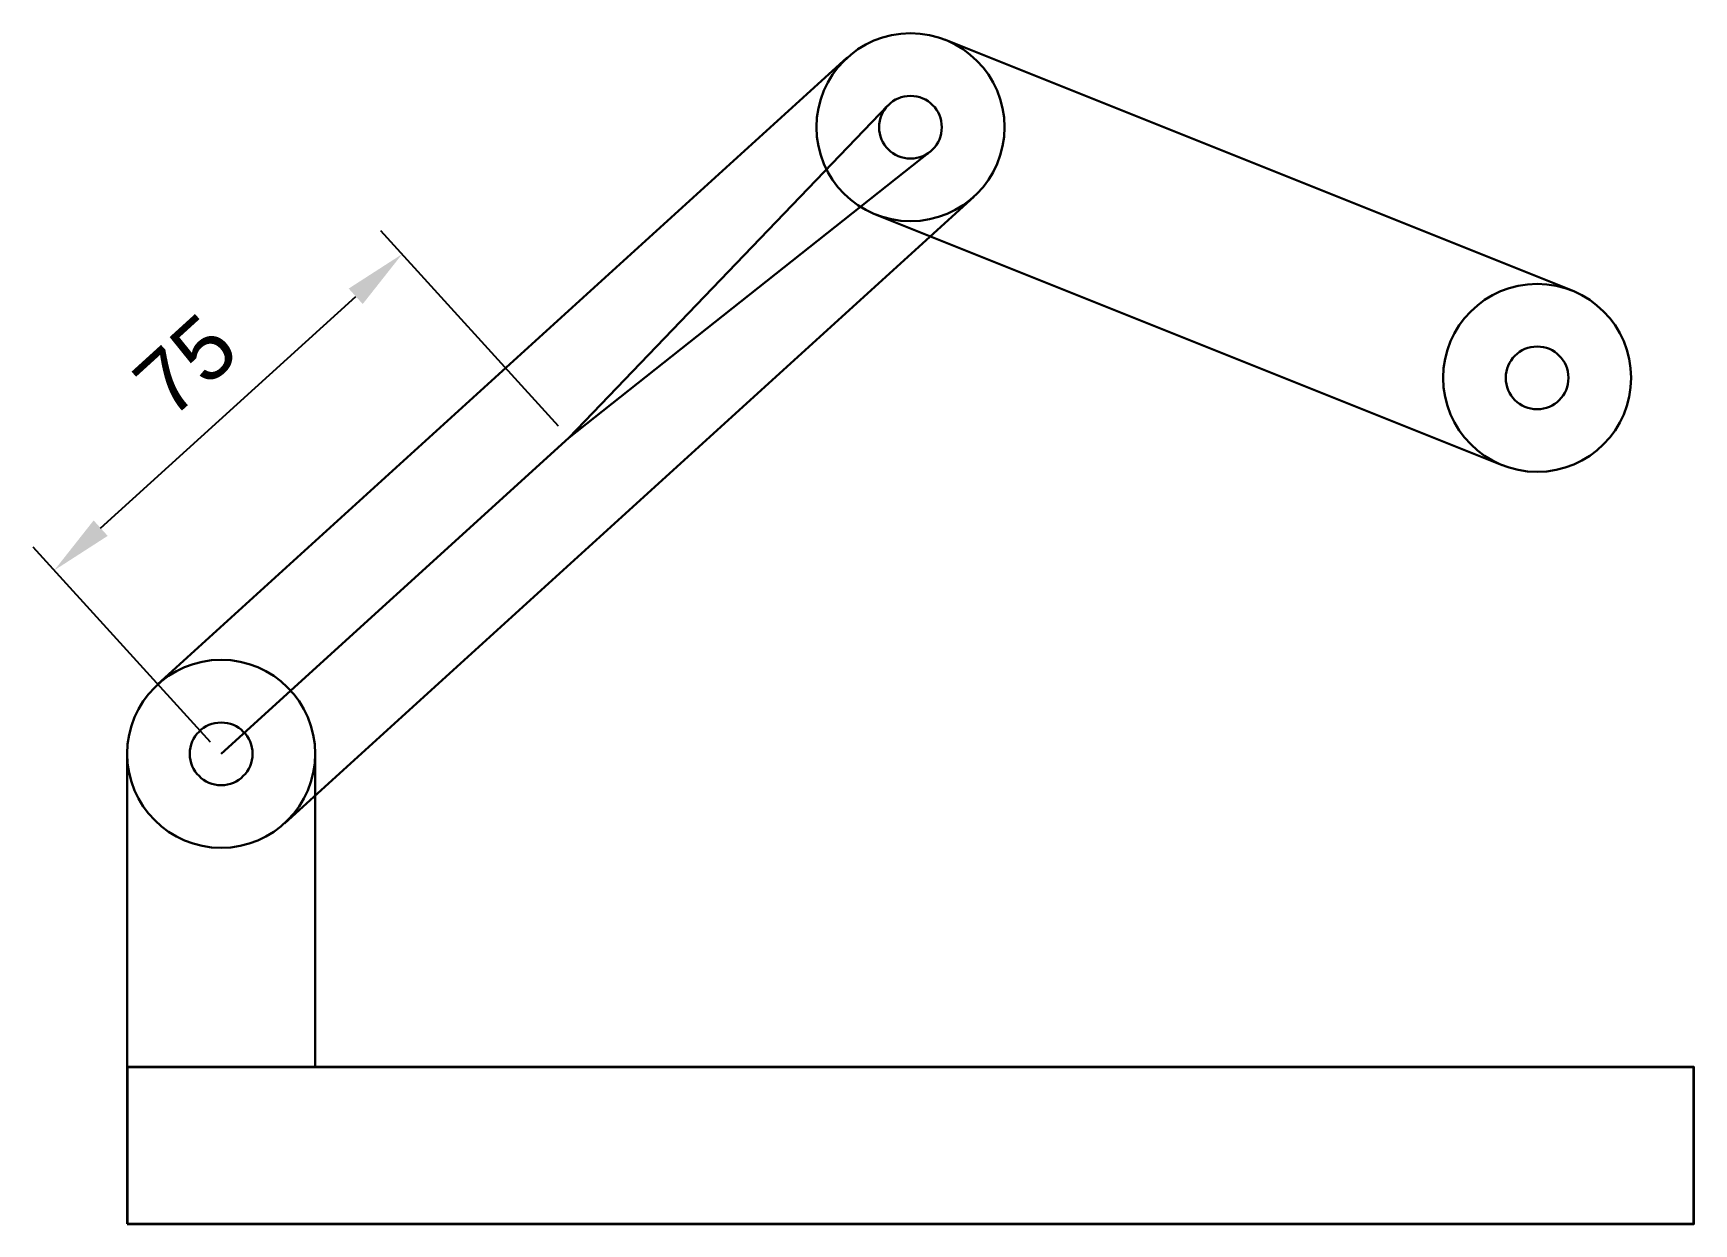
# Model space of a CAD drawing. Header units: millimetres. Extents: x 98 to 363, y 100 to 290.
import ezdxf

# ---------------------------------------------------------------- set-up
doc = ezdxf.new("R2010")
doc.units = ezdxf.units.MM
doc.layers.add('Dimensions', color=7, linetype='Continuous')
doc.layers.add('Part', color=7, linetype='Continuous', lineweight=30)
doc.styles.add('Annotative', font='arial.ttf')
doc.dimstyles.new('ISO-25', dxfattribs={"dimtxt": 10, "dimasz": 10, "dimexe": 5, "dimexo": 2.5, "dimgap": 5, "dimtad": 1, "dimtoh": 1, "dimdec": 1, "dimdsep": 46, "dimtxsty": 'Annotative', "dimcen": 15, "dimclrd": 1, "dimclre": 1, "dimadec": 0, "dimazin": 0, "dimtfac": 1, "dimtdec": 1, "dimtmove": 0, "dimatfit": 3, "dimfxl": 1, "dimlwd": -1, "dimlwe": -1, "dimarcsym": 0})

# ---------------------------------------------------------------- blocks, each defined once
blk = doc.blocks.new('*D1')
at = {"layer": 'Defpoints', "color": 0, "transparency": 16777216}
for p in [(157.16, 254.24), (183.78, 224.95), (128.29, 174.5)]:
    blk.add_point(p, dxfattribs=at)
at = {"layer": 'Dimensions', "color": 1, "transparency": 16777216}
for p, q in [((182.1, 226.8), (153.79, 257.94)), ((109.06, 210.52), (149.76, 247.51)), ((126.6, 176.35), (98.3, 207.49))]:
    blk.add_line(p, q, dxfattribs=at)
for points in [[(148.64, 248.75), (150.88, 246.28), (157.16, 254.24)], [(107.94, 211.75), (110.18, 209.28), (101.66, 203.79)]]:
    blk.add_solid(points, dxfattribs=at)
at = {"layer": 'Dimensions', "color": 0, "transparency": 16777216, "insert": (122.62, 236.48), "char_height": 10, "attachment_point": 5, "rotation": 42.2737, "style": 'Annotative'}
blk.add_mtext('75', dxfattribs=at)

msp = doc.modelspace()

# ---------------------------------------------------------------- linework, layer by layer
at = {"layer": 'Dimensions'}
msp.add_line((113.29, 124.5), (138.29, 124.5), dxfattribs=at)
at = {"layer": 'Dimensions', "lineweight": 35}
msp.add_lwpolyline([(113.29, 99.5), (363.29, 99.5), (363.29, 124.5), (113.29, 124.5)], close=True, dxfattribs=at)
at = {"layer": 'Dimensions', "lineweight": 30}
for centre, radius in [((238.29, 274.5), 15), ((238.29, 274.5), 5), ((338.29, 234.5), 15), ((338.29, 234.5), 5), ((128.29, 174.5), 15), ((128.29, 174.5), 5)]:
    msp.add_circle(centre, radius, dxfattribs=at)
at = {"layer": 'Part'}
for p, q in [((243.86, 288.43), (343.86, 248.43)), ((118.2, 185.6), (228.2, 285.6)), ((183.78, 224.95), (234.68, 277.96)), ((183.78, 224.95), (241.39, 270.58)), ((138.38, 163.4), (248.38, 263.4)), ((232.71, 260.57), (332.71, 220.57)), ((128.29, 174.5), (183.78, 224.95)), ((113.29, 124.5), (113.29, 174.5)), ((143.29, 174.5), (143.29, 124.5))]:
    msp.add_line(p, q, dxfattribs=at)

# ---------------------------------------------------------------- dimensions: what is measured, and where the dimension line sits
at = {"layer": 'Dimensions'}
dim = msp.add_aligned_dim(p1=(128.29, 174.5), p2=(183.78, 224.95), distance=39.58, dimstyle='ISO-25', dxfattribs=at)
dim.commit()
dim.dimension.update_dxf_attribs({"geometry": '*D1', "text_midpoint": (122.62, 236.48)})

doc.saveas('drawing.dxf')
